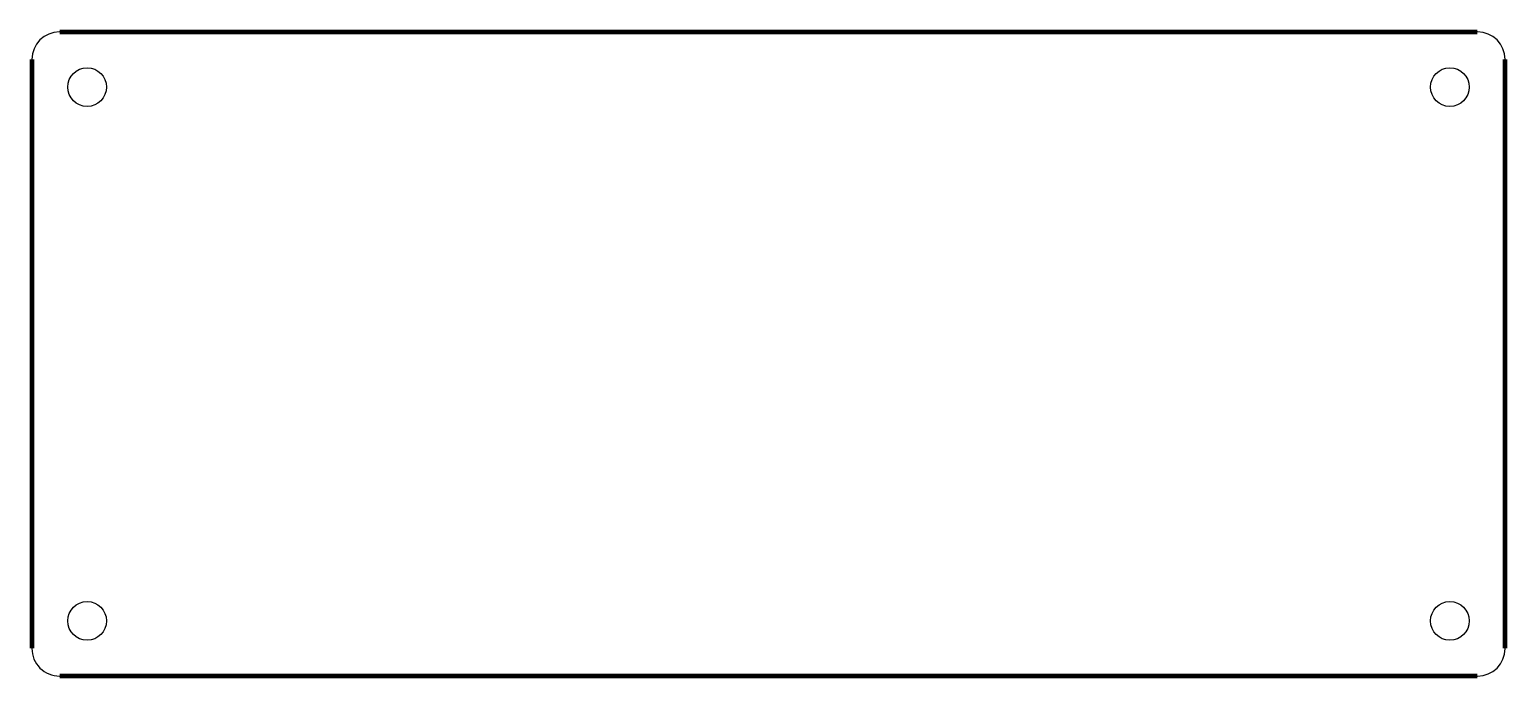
# Model space of a CAD drawing. Header units: millimetres. Extents: x -0.1 to 80.1, y -35.1 to 0.1.
import ezdxf

# ---------------------------------------------------------------- set-up
doc = ezdxf.new("R2010")
doc.units = ezdxf.units.MM
doc.layers.add('BoardOutLine', color=7, linetype='Continuous', true_color=0xff00ff)
doc.layers.add('Multi-Layer', color=7, linetype='Continuous', true_color=0xc0c0c0)

msp = doc.modelspace()

# ---------------------------------------------------------------- linework, layer by layer
at = {"layer": 'BoardOutLine', "const_width": 0.254}
for points in [[(1.5, 0), (78.5, 0)], [(0, -33.5), (0, -6.271), (0, -1.5)], [(80, -1.5), (80, -33.5)], [(78.5, -35), (73.045, -35.001), (1.5, -35)]]:
    msp.add_lwpolyline(points, dxfattribs=at)
at = {"layer": 'BoardOutLine'}
for centre, start, end in [((1.5, -1.5), 90, 180), ((78.5, -1.5), 0, 90), ((1.5, -33.5), 179.99971, 270), ((78.5, -33.5), 270, 0)]:
    msp.add_arc(centre, 1.5, start, end, dxfattribs=at)
at = {"layer": 'Multi-Layer'}
for centre in [(3, -3), (77, -3), (3, -32), (77, -32)]:
    msp.add_circle(centre, 1.05, dxfattribs=at)

doc.saveas('drawing.dxf')
